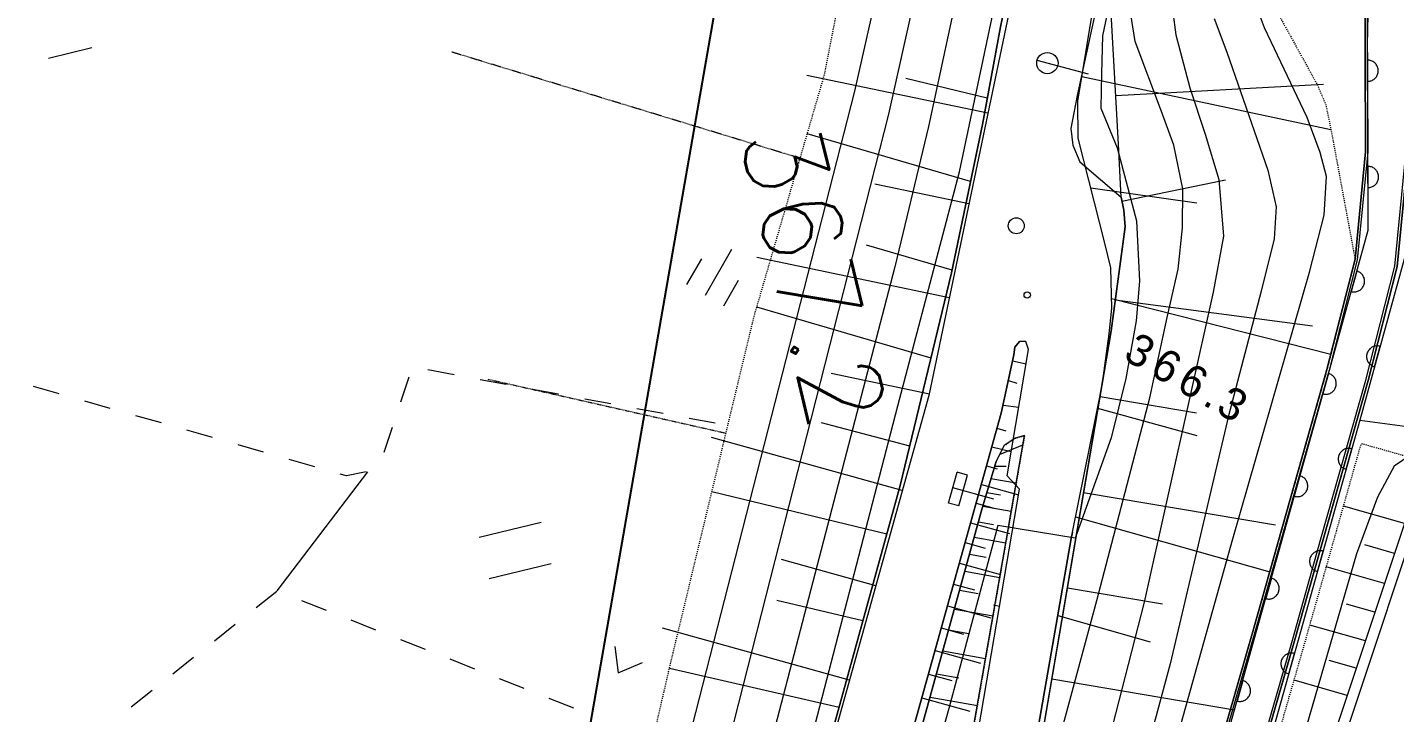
# Model space of a CAD drawing. Header units: millimetres. Extents: x 432273 to 1139245, y 170116 to 705940.
# Drawn here: x 533610 to 597911, y 586960 to 619197 of the extents above; entities that cross this region are included whole.
import ezdxf

# ---------------------------------------------------------------- set-up
doc = ezdxf.new("R2010")
doc.units = ezdxf.units.MM
doc.header["$LTSCALE"] = 100
doc.linetypes.add('561019', pattern=[1, 0.5, -0.5])
doc.linetypes.add('56301', pattern=[0.5, 0.25, -0.25])
doc.layers.get('Defpoints').update_dxf_attribs({"color": 153})
for name, color, linetype, lineweight in [('1103000', 8, 'Continuous', 18), ('D-BGD', 7, 'Continuous', 13), ('●予備設計_LP横断', 7, 'Continuous', 13)]:
    doc.layers.add(name, color=color, linetype=linetype, lineweight=lineweight)
doc.styles.add('BIGFONT', font='txt', dxfattribs={"height": 0.2, "bigfont": 'BIGFONT'})
doc.styles.add('Style-WORKING', font='WORKING.shx')
doc.linetypes.add('56111', pattern='A,1.25,[30,dgnlstyle-dm500.shx,S=0.004,R=0,X=0,Y=0],1.25', length=2.5)
doc.linetypes.add('56130', pattern='A,1,-0.375,[44,dgnlstyle-dm500.shx,S=0.0012,R=0,X=0,Y=0],-0.375', length=1.75)

# ---------------------------------------------------------------- blocks, each defined once
blk = doc.blocks.new('M6313')
at = {"layer": '●予備設計_LP横断', "linetype": 'Continuous', "lineweight": 9, "flags": 128}
blk.add_lwpolyline([(-0.75, 0), (0, -1), (0.75, 0)], dxfattribs=at)
blk = doc.blocks.new('M6334')
at = {"layer": '●予備設計_LP横断', "linetype": 'Continuous', "lineweight": 9}
for p, q in [((0, -1.25), (0, 1.25)), ((-1, -1.25), (-1, 0.15)), ((1, -1.25), (1, 0.15))]:
    blk.add_line(p, q, dxfattribs=at)
blk = doc.blocks.new('M2242')
at = {"layer": '●予備設計_LP横断', "linetype": 'Continuous', "lineweight": 15}
for p, q in [((1.501, 0.748), (1.501, -0.752)), ((1.501, 0.748), (2.001, 0.748)), ((2.001, 0.748), (2.001, -0.752)), ((0, 0), (2, 0)), ((1.501, -0.752), (2.001, -0.752))]:
    blk.add_line(p, q, dxfattribs=at)
blk = doc.blocks.new('M2244_1')
at = {"layer": '1103000', "linetype": 'Continuous', "lineweight": 15}
blk.add_line((0, 0), (2.5, 0), dxfattribs=at)
blk.add_circle((2, -0.001), 0.5, dxfattribs=at)
blk = doc.blocks.new('M7312')
at = {"layer": '●予備設計_LP横断', "linetype": 'Continuous', "lineweight": 20}
blk.add_circle((0, -0.001), 0.15, dxfattribs=at)
blk = doc.blocks.new('21311212131313131')
at = {"layer": 'D-BGD', "linetype": 'Continuous'}
for p, q in [((2435746.6581, -1399156.8029, 362539.9804), (2436311.0644, -1394191.9625, 362720.9804)), ((2440554.0411, -1396949.9363), (2439802.7249, -1399832.3755)), ((2441976.7167, -1397390.6484), (2441609.5873, -1398799.1473)), ((2443399.3923, -1397831.3605), (2442682.191, -1400582.9168)), ((2444757.4684, -1398252.0612), (2444407.0093, -1399596.6044)), ((2446115.5446, -1398672.7619), (2445430.9093, -1401299.3783)), ((2447411.9546, -1399074.3598), (2447074.1311, -1400359.0417)), ((2448708.3647, -1399475.9577), (2448041.7057, -1401988.0691)), ((2419858.9994, -1412558.1139), (2422110.9851, -1400793.0532)), ((2430261.4158, -1410939.4342), (2432671.026, -1400577.1672)), ((2420714.2493, -1410935.1748), (2419971.7405, -1401191.7837)), ((2430324.2771, -1410769.4799), (2431360.0377, -1401463.7617)), ((2439418.9021, -1412065.8928), (2440758.3411, -1403017.6226)), ((2440575.3283, -1412425.2826), (2442969.482, -1403241.4202)), ((2448208.634, -1413377.802), (2449491.5404, -1404765.9995)), ((2425678.1426, -1410551.6908), (2424574.6194, -1405695.238)), ((2434888.3963, -1411386.9856), (2435568.1358, -1406834.1346)), ((2435441.2477, -1411492.8243), (2436619.313, -1406795.826)), ((2425079.9767, -1412030.0215), (2425690.4441, -1407026.5468)), ((2443909.5195, -1412734.364), (2444577.9906, -1408243.7467)), ((2445226.5962, -1413159.158), (2446372.7929, -1408795.6064)), ((2431794.8984, -1410936.1313, 366859.9802), (2484164.6895, -1418731.2055, 364369.9803)), ((2433301.8498, -1415534.6196), (2433424.1362, -1414894.74)), ((2435394.6163, -1415939.2531), (2435466.7694, -1415203.5263)), ((2437711.4634, -1416059.1968), (2437227.8613, -1414967.9036)), ((2438853.0739, -1416437.7332), (2439035.6659, -1415244.5509)), ((2439140.9935, -1416884.3225), (2439586.6059, -1415133.2002)), ((2434230.5525, -1415712.415), (2434334.913, -1415313.5305)), ((2436481.2084, -1416203.483), (2436599.9746, -1415778.2836)), ((2437363.5563, -1416424.3043), (2437554.093, -1415513.9771)), ((2438270.5346, -1416279.9237), (2438253.639, -1415728.8555)), ((2440165.7797, -1416793.3444), (2440371.5079, -1415448.9741)), ((2440949.5475, -1417349.9747), (2441420.8339, -1415510.3039)), ((2441625.4505, -1417165.1644), (2441853.9272, -1415676.2984)), ((2442860.2236, -1417837.3313), (2443361.9859, -1415900.3403)), ((2444787.7255, -1416190.6268, 365999.9802), (2444843.2346, -1415901.8038, 365999.9802)), ((2438263.4475, -1416654.7295), (2438389.5122, -1416153.7229)), ((2439509.4268, -1416615.5388), (2439606.5068, -1415981.1507)), ((2440032.113, -1417109.9457), (2440262.5382, -1416210.0545)), ((2440895.4219, -1416979.9912), (2441004.1663, -1416270.9453)), ((2443240.5506, -1417574.8378), (2443493.2892, -1415927.8697)), ((2444881.7934, -1418351.194), (2445405.26, -1416312.0809)), ((2445027.1574, -1418028.0141), (2445306.7342, -1416206.1553)), ((2447003.4832, -1418529.3131), (2447312.7481, -1416513.9919)), ((2421667.5738, -1416940.6447), (2420073.4992, -1425496.106)), ((2420971.2084, -1416982.4627), (2420117.8767, -1420833.0395)), ((2441889.3271, -1417590.8359), (2442134.9903, -1416642.2847)), ((2442433.0006, -1417370.0011), (2442553.3044, -1416586.0426)), ((2443862.2369, -1418089.4607), (2444109.5644, -1417096.2191)), ((2444133.854, -1417801.4259), (2444266.9328, -1416934.2192)), ((2447000.6834, -1418895.5327), (2447550.6562, -1416745.5259)), ((2449189.6741, -1419083.8447), (2449531.7797, -1416854.5175)), ((2424898.1034, -1417685.2094), (2422821.8532, -1425412.1856)), ((2425947.2893, -1417744.4688), (2425115.2946, -1422179.7684)), ((2445927.6649, -1418627.3331), (2446195.0323, -1417576.6597)), ((2446015.3203, -1418278.6636), (2446162.5307, -1417319.3686)), ((2448096.5787, -1418806.5789), (2448259.4213, -1417745.4168)), ((2449239.2388, -1419471.1796), (2449815.7178, -1417210.279)), ((2429083.9014, -1418462.4809), (2427997.6153, -1422521.3567)), ((2448108.7885, -1419182.94), (2448382.6223, -1418078.8047)), ((2430396.1625, -1418572.4938), (2428692.7342, -1427660.9107)), ((2433243.1116, -1419371.0051), (2431027.3931, -1427617.0266)), ((2434938.3861, -1419417.4211), (2434062.9828, -1424056.9649)), ((2437413.0472, -1420286.5414), (2436398.1109, -1424453.144)), ((2439504.0454, -1420594.3888), (2437190.1899, -1429610.8439)), ((2441565.4307, -1421276.2874), (2439756.5084, -1429548.2567)), ((2444012.273, -1421751.3165), (2442870.5832, -1426210.884)), ((2445669.2318, -1422317.0735), (2444797.038, -1426387.8151)), ((2448471.8404, -1422893.0063), (2446209.3329, -1431732.3644)), ((2449773.0328, -1423357.8597), (2448093.18, -1431368.8568)), ((2436524.8275, -1429451.8066, 362649.9804), (2436322.704, -1430685.2619, 362677.9804)), ((2436119.7033, -1431918.237, 362706.9804), (2435917.5798, -1433151.6923, 362734.9804)), ((2435714.5792, -1434384.6673, 362763.9804), (2435512.4557, -1435618.1226, 362791.9804)), ((2449606.5437, -1437017.9395, 362596.9804), (2450041.7745, -1435845.9736, 362611.9804)), ((2435309.455, -1436851.0977, 362820.9804), (2435107.8117, -1438083.6758, 362848.9804)), ((2444045.9726, -1439928.2958), (2443277.6903, -1437029.2661)), ((2442112.3812, -1440440.7486), (2441344.0989, -1437541.7189)), ((2448737.4393, -1439361.4742, 362565.9804), (2449172.6702, -1438189.5083, 362580.9804)), ((2434904.8111, -1439316.6509, 362877.9804), (2434702.6876, -1440550.1062, 362905.9804)), ((2447868.3349, -1441705.0089, 362535.9804), (2448302.2084, -1440533.44, 362550.9804)), ((2434499.6869, -1441783.0813, 362933.9804), (2434297.5634, -1443016.5366, 362962.9804)), ((2446997.8732, -1444048.9406, 362505.9804), (2447433.1041, -1442876.9747, 362520.9804)), ((2434647.9208, -1443907.1788, 362953.9804), (2435840.7396, -1444275.1627, 362886.9804)), ((2437032.6813, -1444642.6664, 362819.9804), (2438225.0199, -1445011.5274, 362752.9804)), ((2446128.7689, -1446392.4753, 362474.9804), (2446563.1225, -1445220.0292, 362489.9804)), ((2444830.4456, -1449890.7463, 362429.9804), (2439140.018, -1445749.5595, 362709.9804)), ((2445258.7873, -1448735.5298, 362444.9804), (2445693.538, -1447564.4411, 362459.9804)), ((2438965.2606, -1448242.9179, 362715.9804), (2438646.814, -1449451.4549, 362719.9804)), ((2445640.3716, -1450866.5279, 362430.9804), (2444841.996, -1449905.0497, 362429.9804)), ((2438328.3673, -1450659.9918, 362724.9804), (2438008.5633, -1451868.9258, 362728.9804)), ((2447237.9999, -1452789.9645, 362431.9804), (2446438.7471, -1451828.0061, 362430.9804)), ((2437690.1167, -1453077.4627, 362733.9804), (2437371.67, -1454285.9997, 362737.9804)), ((2448834.2708, -1454713.798, 362432.9804), (2448035.8952, -1453752.3198, 362432.9804)), ((2437051.866, -1455494.9336, 362742.9804), (2436733.4194, -1456703.4705, 362747.9804)), ((2450431.0219, -1456636.7544, 362434.9804), (2449632.6463, -1455675.2762, 362433.9804)), ((2436414.9727, -1457912.0075, 362751.9804), (2436095.6489, -1459120.0642, 362756.9804)), ((2420001.4898, -1461159.2664), (2419463.0865, -1459129.386)), ((2435776.7221, -1460329.4784, 362760.9804), (2435458.2755, -1461538.0153, 362765.9804))]:
    blk.add_line(p, q, dxfattribs=at)
at = {"layer": 'D-BGD', "linetype": '56301'}
blk.add_line((2434673.3164, -1440185.1756), (2436977.087, -1428940.1248), dxfattribs=at)
at = {"layer": 'D-BGD', "linetype": '56130', "flags": 128}
blk.add_lwpolyline([(2514622.5471, -1246109.5844), (2512893.2219, -1246076.058), (2511007.7941, -1246040.2981), (2509122.8466, -1246003.661), (2508538.3439, -1245992.6328), (2455835.1973, -1246138.9807), (2454668.7366, -1255950.0081), (2453065.6197, -1269434.6053), (2451493.7545, -1286129.5583), (2448677.5255, -1311230.5458), (2446125.954, -1331880.9221), (2443096.5522, -1352227.5349), (2441273.7638, -1368245.885), (2438168.0862, -1395687.3816), (2463869.9986, -1403649.2413), (2479646.1722, -1408057.3047), (2485599.6149, -1409294.0132), (2492122.8579, -1409194.1562), (2499317.4246, -1408276.1669), (2501939.2717, -1407512.3298), (2503905.387, -1406763.4532), (2505752.3793, -1405680.3152), (2507219.1074, -1404737.8582), (2508591.4903, -1403384.6409), (2509935.5906, -1401685.3296), (2510922.4481, -1399736.8685), (2511901.0458, -1397709.7832), (2512596.2901, -1395912.9126), (2516142.0589, -1380999.6716), (2516436.1306, -1379760.6903), (2519187.2668, -1366609.2918), (2522979.4057, -1351173.1209), (2524671.516, -1344479.4288), (2524926.2807, -1344103.5992), (2527762.7037, -1339909.4296), (2532672.783, -1322814.3045), (2534881.5989, -1317255.0851), (2538710.9996, -1310972.1599), (2543848.6315, -1302751.4), (2546419.3592, -1297676.4541), (2548058.678, -1293830.1788), (2549288.4649, -1290946.4903), (2550142.7856, -1288615.3832), (2550802.9156, -1286451.578), (2552060.9305, -1282329.3004), (2553583.4364, -1272715.4655), (2555409.2438, -1262455.9617), (2558253.2637, -1246281.8678), (2550721.8299, -1246307.4797), (2526587.9327, -1246387.3916), (2525836.3787, -1246331.6549), (2524047.6685, -1246198.3567), (2522257.601, -1246065.4555), (2520621.0685, -1245943.6426)], dxfattribs=at)
at = {"layer": 'D-BGD', "linetype": 'Continuous', "flags": 128}
for points, elevation in [([(2441124.9865, -1355814.4032), (2439535.8114, -1372974.1361), (2437012.6583, -1396286.0987), (2437875.7851, -1397491.6512), (2439345.3409, -1398251.6793), (2442033.0814, -1399179.2504), (2462727.5005, -1404717.8922), (2487559.3222, -1410808.0249), (2488666.1761, -1410660.3927), (2490029.3789, -1410563.0323), (2492521.7425, -1410343.9318), (2496249.947, -1409914.4269), (2498371.4245, -1409548.1514), (2500382.5784, -1409200.1433), (2501873.7303, -1408935.6991), (2503415.5377, -1408320.4928), (2504788.9488, -1407600.5598), (2507299.2938, -1405745.0876), (2508793.1996, -1404565.5601), (2510080.1838, -1403162.1724)], 361999.9804), ([(2511169.1855, -1406918.5188), (2509612.8681, -1408307.8481), (2507492.1454, -1409591.1276), (2502783.4128, -1411534.7839), (2497560.4301, -1412878.8498), (2493886.1238, -1413447.3043), (2493034.6133, -1413624.1374), (2492230.3865, -1413829.1353), (2491395.3586, -1414344.4626), (2490577.8815, -1415073.4648), (2489866.3117, -1416010.9295), (2489416.4015, -1416447.5149), (2488093.8677, -1416462.2555), (2479752.0928, -1414634.0289), (2461849.2151, -1410251.9284), (2441456.5153, -1404999.303), (2428830.0393, -1401659.9794), (2426131.4801, -1401022.8958), (2424322.6277, -1400961.7937), (2423195.8755, -1401283.2191), (2421558.0928, -1401927.9677), (2417391.9265, -1404011.3197), (2416150.0497, -1404515.9699)], 361999.9804), ([(2489458.9482, -1413514.6871), (2475972.6809, -1409973.7307), (2460207.4254, -1405837.2732), (2448067.0442, -1402615.8511), (2446157.9943, -1402108.8641), (2441372.0905, -1400861.4881), (2433852.3869, -1398901.8745), (2428473.6699, -1397650.3212), (2423164.2153, -1397242.6918), (2413728.2178, -1397481.9968), (2410723.7381, -1397428.7261), (2401740.9136, -1395773.9828), (2389955.0834, -1393414.7176), (2377638.1992, -1390955.12), (2370861.5487, -1389339.5793), (2369183.8585, -1388941.0066), (2358657.0594, -1386115.2507)], 360999.9805), ([(2358657.0594, -1387979.6725), (2368742.4846, -1390686.4689), (2377253.6296, -1392713.4385), (2389601.5474, -1395180.9047), (2401400.3045, -1397541.5464), (2410543.5791, -1399225.9841), (2413735.9248, -1399281.7763), (2423117.2502, -1399044.4629), (2428199.994, -1399435.1459), (2433421.7055, -1400648.6301), (2445700.665, -1403850.152), (2459748.3418, -1407577.6008), (2464587.1251, -1408847.0848), (2466277.9154, -1409290.4502), (2475516.709, -1411714.6217), (2488751.679, -1415189.831), (2489458.9482, -1413514.6871)], 360999.9805), ([(2416998.589, -1406389.5794), (2418566.8328, -1405761.4845), (2424080.9773, -1403725.2027), (2425799.2744, -1403297.8166), (2427297.9898, -1403359.0038), (2429783.1744, -1403921.4596), (2435668.0396, -1405329.2533), (2447386.2077, -1407835.0239), (2464480.4833, -1412046.9347)], 362999.9804), ([(2358657.0594, -1397317.5731), (2370204.386, -1399282.3505), (2385970.8831, -1402291.9898), (2408638.8547, -1407699.1671), (2413632.4253, -1408525.5497), (2415663.8199, -1408511.253), (2417802.0085, -1408176.9265), (2420278.8299, -1407473.9216), (2422448.2415, -1406709.7927), (2424561.131, -1406009.3448), (2427229.9508, -1405738.638), (2429875.8343, -1406167.899), (2444511.6199, -1409112.6033), (2457963.5219, -1412266.5144), (2472321.969, -1415892.7613), (2477619.8024, -1417273.3217), (2476867.8257, -1421362.533), (2493699.0059, -1426858.8836), (2500294.8029, -1428740.2306), (2508409.711, -1431228.6082), (2514811.5057, -1432683.4004)], 363999.9803), ([(2525843.2643, -1437890.3684), (2509335.4302, -1433517.2614), (2493542.7177, -1428964.4794), (2477918.257, -1423931.5054), (2466545.1614, -1420812.0533), (2458229.2241, -1418422.2518), (2458777.3316, -1414880.3771), (2444484.8258, -1411346.0908), (2434893.1648, -1409047.9573), (2431110.1466, -1408317.6772), (2428824.8271, -1407844.1142), (2426870.6343, -1407684.0668), (2425034.936, -1407694.9113), (2422996.1491, -1408160.0365), (2421429.6788, -1408776.5618), (2418154.7219, -1410085.7727), (2416481.6395, -1410380.5857), (2414766.8032, -1410318.5099), (2398392.7945, -1406581.8428), (2383312.2803, -1403345.7959), (2361080.8854, -1399073.6871), (2358657.0594, -1398725.184)], 364999.9803), ([(2413943.8317, -1410882.6187), (2417915.2602, -1411624.8386), (2419691.6958, -1411643.1136), (2421320.6915, -1411630.8362), (2423168.6844, -1410833.2555), (2426586.0058, -1409847.0885), (2429430.0468, -1409654.0638), (2431297.631, -1409772.3986), (2434008.898, -1410188.4313), (2436823.4216, -1410824.016), (2441575.272, -1412420.9823), (2441060.2155, -1416060.7531), (2449706.5526, -1418194.793), (2463675.4636, -1421814.1402), (2470876.3445, -1424235.3598), (2469502.9573, -1428859.9373), (2453081.0948, -1425050.3317), (2435521.6299, -1420880.169), (2424451.1958, -1418213.6947), (2411631.0714, -1415784.135)], 365999.9802), ([(2358657.0594, -1407920.2215), (2413719.7964, -1418051.6587), (2422350.9692, -1419715.6816), (2428991.8765, -1421166.8484), (2464896.212, -1429711.4066)], 364999.9803), ([(2358657.0594, -1409962.2871), (2359907.172, -1410184.948), (2368951.0526, -1411942.658), (2372421.3529, -1412586.1076), (2373941.2427, -1412787.7107), (2375999.861, -1412715.3547), (2377239.0786, -1412906.9523), (2380438.7458, -1413499.1504), (2399249.0122, -1417069.2253), (2421820.6125, -1421615.3582), (2464880.358, -1431627.1123)], 363999.9803), ([(2375663.6558, -1414316.6036), (2378790.397, -1414896.2402), (2397807.7122, -1418554.5805), (2420766.9031, -1423231.9522), (2464863.1467, -1433543.215)], 362999.9804)]:
    blk.add_lwpolyline(points, dxfattribs=dict(at, elevation=elevation))
at = {"layer": 'D-BGD', "linetype": '56111'}
for points in [[(2358657.0594, -1386011.7498), (2369208.5081, -1388843.9169), (2377659.7371, -1390857.4669), (2389974.3868, -1393316.9813), (2401759.3398, -1395675.7663), (2410733.7064, -1397329.2996), (2413728.3708, -1397381.7572), (2423166.6029, -1397142.5355), (2428488.9844, -1397551.5413), (2433876.1593, -1398804.3047), (2446183.521, -1402012.2546), (2460232.9521, -1405740.6638), (2475998.2075, -1409877.1213), (2490635.0167, -1413719.5961)], [(2489892.1693, -1415593.0105), (2475491.1823, -1411811.2311), (2459722.8151, -1407674.2102), (2445675.1383, -1403946.7615), (2433397.9331, -1400746.1999), (2428184.6795, -1399533.9258), (2423114.8627, -1399144.6193), (2413735.7717, -1399382.0159), (2410533.6108, -1399325.4106), (2401381.8783, -1397639.7629), (2389582.2441, -1395278.641), (2377232.0917, -1392811.0915), (2368717.8351, -1390783.5586), (2358657.0594, -1388083.182)]]:
    blk.add_lwpolyline(points, dxfattribs=at)
at = {"layer": 'D-BGD', "linetype": 'Continuous', "flags": 128}
for points in [[(2488263.4621, -1413097.4883), (2475998.2075, -1409877.1213), (2460232.9521, -1405740.6638), (2448092.5709, -1402519.2417), (2446183.521, -1402012.2546), (2441397.6172, -1400764.8786), (2433876.1593, -1398804.3047), (2428488.9844, -1397551.5413), (2423166.6029, -1397142.5355), (2413728.3708, -1397381.7572), (2410733.7064, -1397329.2996), (2401759.3398, -1395675.7663), (2389974.3868, -1393316.9813), (2377659.7371, -1390857.4669), (2370884.8409, -1389242.8866), (2369208.5081, -1388843.9169), (2358657.0594, -1386011.7498)], [(2358657.0594, -1388083.182), (2368717.8351, -1390783.5586), (2377232.0917, -1392811.0915), (2389582.2441, -1395278.641), (2401381.8783, -1397639.7629), (2410533.6108, -1399325.4106), (2413735.7717, -1399382.0159), (2423114.8627, -1399144.6193), (2428184.6795, -1399533.9258), (2433397.9331, -1400746.1999), (2445675.1383, -1403946.7615), (2459722.8151, -1407674.2102), (2464561.5984, -1408943.6942), (2466252.3887, -1409387.0596), (2475491.1823, -1411811.2311), (2488726.1523, -1415286.4404), (2488985.3948, -1415271.0341), (2489649.2257, -1415230.8663), (2489808.2391, -1414842.5202), (2490197.8077, -1413887.2453), (2489684.1161, -1413549.0294), (2489484.4749, -1413418.0776)], [(2437624.7045, -1396042.4954), (2437624.7045, -1396042.4954), (2463728.7186, -1404128.9169), (2479527.9136, -1408543.4129), (2485552.0202, -1409794.8004), (2491170.4303, -1409708.7944)], [(2496386.9759, -1418227.3587), (2495667.4943, -1418439.9881), (2492444.5732, -1418964.8379), (2489472.7552, -1419212.177), (2486713.2279, -1419250.821), (2478853.3954, -1418012.4787), (2477315.1876, -1417786.0271), (2468177.703, -1416438.7903), (2458851.3414, -1415176.2614), (2454755.6838, -1414621.4025), (2441592.7139, -1412601.5364), (2441288.7935, -1412554.8631), (2434373.445, -1411298.8886), (2431933.4711, -1411024.5316), (2430726.0495, -1410916.4626), (2428831.3259, -1411010.1383), (2427669.6345, -1411320.4169), (2422756.7056, -1412666.6322), (2421023.0911, -1412724.2409), (2414412.0552, -1411780.7833)], [(2358657.0594, -1405116.4666), (2362552.053, -1405834.6194), (2368686.4907, -1406921.883), (2375198.7936, -1408185.223), (2388272.4632, -1410776.3836), (2401423.3414, -1413241.0854), (2408168.0027, -1414586.0255), (2413610.0601, -1415698.9679), (2417599.864, -1416428.4464), (2422209.3403, -1417185.9262), (2429221.4264, -1418488.0182), (2439273.404, -1420694.9947), (2456725.7737, -1425121.1801), (2469693.472, -1428538.9979), (2472342.7761, -1429236.9004), (2490996.0724, -1434366.1194), (2508857.7129, -1439098.4377), (2530493.8009, -1444947.3773)], [(2441288.7935, -1412554.8631), (2434373.445, -1411298.8886), (2431933.4711, -1411024.5316), (2430726.0495, -1410916.4626), (2428831.3259, -1411010.1383), (2427669.6345, -1411320.4169), (2422756.7056, -1412666.6322), (2421023.0911, -1412724.2409), (2414412.0552, -1411780.7833)], [(2441288.7935, -1412554.8631), (2441592.7139, -1412601.5364), (2454755.6838, -1414621.4025), (2458851.3414, -1415176.2614), (2468177.703, -1416438.7903), (2477315.1876, -1417786.0271), (2478853.3954, -1418012.4787), (2486713.2279, -1419250.821), (2489472.7552, -1419212.177), (2492444.5732, -1418964.8379), (2495667.4943, -1418439.9881), (2498592.9279, -1417575.5766), (2501060.1503, -1416625.6287)], [(2440834.2249, -1415519.7834), (2436799.0782, -1414902.2872), (2436932.1019, -1415331.9413), (2437285.0181, -1415853.4719), (2438038.975, -1416217.1943), (2440256.9012, -1416818.0292)], [(2439273.404, -1420694.9947), (2429221.4264, -1418488.0182), (2422209.3403, -1417185.9262), (2417599.864, -1416428.4464), (2413610.0601, -1415698.9679)], [(2625466.5658, -1455191.9456), (2622770.4688, -1455137.6295), (2608757.6911, -1454270.2613), (2593933.4272, -1452769.409), (2582484.9701, -1451336.9994), (2568534.5255, -1448952.1625), (2553705.874, -1446091.1226), (2545301.6483, -1444341.572), (2531476.9011, -1441069.0544), (2509891.3108, -1435234.0786), (2492038.5251, -1430504.3277), (2473382.1171, -1425374.5454), (2470727.0699, -1424674.6388), (2457726.9806, -1421249.3494), (2440256.9012, -1416818.0292), (2438038.975, -1416217.1943), (2437285.0181, -1415853.4719)], [(2502138.2425, -1419425.2109), (2499558.4237, -1420418.4028), (2496336.1262, -1421371.1084), (2492809.7783, -1421944.1783), (2489617.9788, -1422210.176), (2486498.9054, -1422253.7778), (2478400.5811, -1420978.3594), (2476866.8423, -1420752.0742), (2467757.8431, -1419409.0309), (2458425.2581, -1418145.3753), (2454327.366, -1417590.4332), (2441138.1452, -1415566.4567), (2440834.2249, -1415519.7834)], [(2440256.9012, -1416818.0292), (2457726.9806, -1421249.3494), (2470727.0699, -1424674.6388), (2473382.1171, -1425374.5454), (2492038.5251, -1430504.3277), (2509891.3108, -1435234.0786), (2531476.9011, -1441069.0544), (2545301.6483, -1444341.572), (2553705.874, -1446091.1226), (2568534.5255, -1448952.1625), (2582484.9701, -1451336.9994), (2593933.4272, -1452769.409), (2608757.6911, -1454270.2613), (2622770.4688, -1455137.6295), (2625466.5658, -1455191.9456)], [(2662323.1486, -1459052.3845), (2648448.0166, -1459560.0125), (2633537.0179, -1459354.6435), (2622606.3426, -1459135.9582), (2608431.9688, -1458257.649), (2593483.3018, -1456744.5556), (2581899.4354, -1455295.0198), (2567818.6971, -1452887.877), (2552918.957, -1450013.0013), (2544432.5535, -1448246.9645), (2530493.8009, -1444947.3773), (2508857.7129, -1439098.4377), (2490996.0724, -1434366.1194), (2472342.7761, -1429236.9004), (2469693.472, -1428538.9979), (2456725.7737, -1425121.1801), (2439273.404, -1420694.9947)]]:
    blk.add_lwpolyline(points, dxfattribs=at)
at = {"layer": 'D-BGD', "linetype": '561019', "flags": 128}
for points in [[(2358657.0594, -1391588.3975), (2378520.4027, -1395818.0984), (2391019.1936, -1398524.3435), (2399191.3049, -1400293.8909), (2410094.2266, -1402904.0038), (2412208.2439, -1403398.9334), (2413642.89, -1403762.498), (2415055.9581, -1403936.404), (2416507.4512, -1403511.1644), (2420020.2293, -1401475.977), (2420955.4271, -1401058.8078), (2422110.9851, -1400793.0532), (2424705.1933, -1400254.6336), (2428184.6795, -1399533.9258), (2433397.9331, -1400746.1999), (2445675.1383, -1403946.7615), (2459722.8151, -1407674.2102), (2475491.1823, -1411811.2311), (2489892.1693, -1415593.0105), (2490120.5771, -1415648.5071), (2492535.4098, -1416237.4319), (2495974.578, -1416467.1052), (2496252.9717, -1417655.8031), (2496386.9759, -1418227.3587)], [(2491170.4303, -1409708.7944), (2491201.6375, -1411747.4286), (2488979.9952, -1412768.1753), (2476125.1663, -1409393.5084), (2460360.5242, -1405257.2118), (2446310.7029, -1401528.6991), (2436838.2663, -1399059.6807), (2437624.7045, -1396042.4954)], [(2663325.0384, -1459019.4368), (2663582.6232, -1459096.6061), (2663751.0204, -1459357.5187), (2663689.3128, -1459524.3845), (2663517.5438, -1459642.3988), (2662420.1024, -1459897.7873), (2653808.341, -1461149.2087), (2650650.0028, -1461610.2303), (2647900.2162, -1462012.1787), (2644041.7285, -1463092.006), (2641511.8124, -1464175.2186), (2640059.3695, -1465274.841), (2636088.6001, -1465512.2749), (2629242.7752, -1465922.3349), (2619350.6901, -1465730.6944), (2606960.1997, -1465115.2855), (2604014.6813, -1464968.8882), (2599197.7544, -1464386.2719), (2586047.8548, -1462796.5152), (2567513.4826, -1460013.6165), (2550048.384, -1456554.0555), (2529078.4332, -1451924.813), (2514502.729, -1448832.8734), (2495550.8585, -1443657.6278), (2477815.8366, -1437904.7486), (2459267.7349, -1433712.0866), (2447818.2026, -1431311.1959), (2432560.1877, -1427974.5583), (2431470.8426, -1427736.1822), (2420018.7516, -1424658.9879), (2400238.5386, -1421213.4502), (2372537.9631, -1415559.3222), (2372202.4581, -1415447.4767), (2369463.9321, -1414537.7052), (2358657.0594, -1412237.4944)], [(2437285.0181, -1415853.4719), (2436932.1019, -1415331.9413), (2436799.0782, -1414902.2872), (2440834.2249, -1415519.7834), (2441138.1452, -1415566.4567), (2454327.366, -1417590.4332), (2458425.2581, -1418145.3753), (2467757.8431, -1419409.0309), (2475997.6012, -1420623.9309), (2479348.7249, -1421595.4519), (2492331.2154, -1425361.0989), (2504884.7673, -1427954.8174), (2507321.1187, -1428458.6191), (2511749.2996, -1429457.7225), (2524877.867, -1432317.2042), (2549447.1195, -1437779.0804), (2550102.6857, -1437924.7746), (2550277.2537, -1437959.9176), (2563528.9999, -1440588.142), (2578726.2495, -1443213.1915), (2587788.0502, -1444838.2069), (2590742.9219, -1445862.9939), (2591770.4628, -1446174.6997), (2594901.3487, -1447123.6976), (2601287.2598, -1448788.6819), (2612561.522, -1451509.7373), (2613784.6378, -1451845.2853), (2621740.7077, -1454032.3816), (2622660.4665, -1454318.1446), (2623603.1981, -1454611.9235), (2625466.5658, -1455191.9456)]]:
    blk.add_lwpolyline(points, dxfattribs=at)
at = {"layer": 'D-BGD', "linetype": 'Continuous'}
for points, elevation in [([(2423800.6093, -1399020.6857), (2424799.9318, -1398996.5929), (2424796.6469, -1398952.6133), (2424790.1672, -1398910.3047), (2424780.0956, -1398868.3099), (2424765.0748, -1398827.0258), (2424748.2164, -1398787.0159), (2424726.8058, -1398749.074), (2424702.6805, -1398711.9261), (2424675.277, -1398678.6838), (2424645.1588, -1398646.2355), (2424611.2823, -1398618.5699), (2424576.9256, -1398591.7815), (2424539.6878, -1398570.2561), (2424500.1322, -1398550.882), (2424459.5331, -1398535.4967), (2424417.4933, -1398522.7429), (2424374.8069, -1398515.3354), (2424332.0373, -1398510.1623), (2424288.2241, -1398508.9781), (2424244.2445, -1398512.2629), (2424201.4557, -1398519.6198), (2424159.4609, -1398529.6914), (2424117.7799, -1398543.3548), (2424078.1669, -1398561.5706), (2424039.8281, -1398581.6238), (2424003.5573, -1398606.2294), (2423970.315, -1398633.6328), (2423937.8667, -1398663.751), (2423909.324, -1398697.1473), (2423883.4127, -1398731.9842), (2423860.53, -1398769.619), (2423842.5132, -1398808.7776), (2423826.2508, -1398848.8966), (2423814.3741, -1398891.4165), (2423806.0894, -1398933.6227), (2423800.9163, -1398976.3923), (2423800.6093, -1399020.6857)], 362320.9804), ([(2433222.244, -1398518.1495), (2432253.1019, -1398272.6145), (2432244.337, -1398315.6979), (2432238.6837, -1398359.3447), (2432237.9797, -1398402.2807), (2432240.3873, -1398445.7802), (2432246.3869, -1398488.9659), (2432255.9783, -1398531.8378), (2432269.6418, -1398573.5189), (2432287.8575, -1398613.1318), (2432307.4306, -1398652.3478), (2432332.5163, -1398687.7414), (2432358.9594, -1398722.7381), (2432388.6806, -1398753.829), (2432421.5967, -1398783.2489), (2432456.4336, -1398809.1602), (2432494.0684, -1398832.0429), (2432532.7468, -1398850.9369), (2432572.8658, -1398867.1993), (2432614.9055, -1398879.9531), (2432657.9889, -1398888.718), (2432700.7585, -1398893.8911), (2432744.5717, -1398895.0753), (2432788.0711, -1398892.6676), (2432831.2568, -1398886.6681), (2432873.2516, -1398876.5965), (2432914.9327, -1398862.9331), (2432954.9426, -1398846.0747), (2432993.7616, -1398825.1442), (2433030.0324, -1398800.5387), (2433065.029, -1398774.0956), (2433096.12, -1398744.3744), (2433124.6627, -1398710.9781), (2433151.4511, -1398676.6214), (2433174.3339, -1398638.9866), (2433193.2278, -1398600.3082), (2433209.4903, -1398560.1892), (2433222.244, -1398518.1495)], 362435.9804), ([(2418803.5999, -1399139.7925), (2419803.7995, -1399116.1799), (2419800.5147, -1399072.2002), (2419793.1578, -1399029.4115), (2419783.9634, -1398987.8969), (2419769.4228, -1398945.7356), (2419752.0842, -1398906.6029), (2419731.1538, -1398867.7838), (2419706.5482, -1398831.5131), (2419679.1448, -1398798.2708), (2419649.0266, -1398765.8224), (2419615.6303, -1398737.2797), (2419580.7934, -1398711.3685), (2419544.0358, -1398688.9659), (2419504, -1398670.4689), (2419463.881, -1398654.2065), (2419421.3611, -1398642.3299), (2419379.1549, -1398634.0451), (2419336.3853, -1398628.8721), (2419292.0919, -1398628.565), (2419248.5924, -1398630.9727), (2419204.9265, -1398637.8494), (2419163.8089, -1398648.4012), (2419122.1278, -1398662.0646), (2419082.5149, -1398680.2804), (2419043.6959, -1398701.2108), (2419007.0281, -1398724.459), (2418973.3056, -1398752.7396), (2418941.3375, -1398781.9806), (2418913.6719, -1398815.8571), (2418887.7607, -1398850.694), (2418864.8779, -1398888.3288), (2418845.5038, -1398927.8844), (2418830.1185, -1398968.4835), (2418818.2419, -1399011.0035), (2418809.9572, -1399053.2097), (2418804.7841, -1399095.9793), (2418803.5999, -1399139.7925)], 362480.9804), ([(2428735.1067, -1399438.5168), (2429704.6458, -1399685.4091), (2429713.4107, -1399642.3257), (2429717.7066, -1399599.0759), (2429719.768, -1399555.7429), (2429717.3603, -1399512.2435), (2429711.3608, -1399469.0577), (2429700.4121, -1399426.5828), (2429687.6258, -1399385.3819), (2429669.8902, -1399344.8918), (2429649.8369, -1399306.5529), (2429625.2314, -1399270.2822), (2429598.7883, -1399235.2856), (2429569.0671, -1399204.1946), (2429536.151, -1399174.7747), (2429501.3141, -1399148.8635), (2429463.6793, -1399125.9807), (2429425.0009, -1399107.0868), (2429384.8819, -1399090.8243), (2429342.8422, -1399078.0705), (2429300.239, -1399068.4284), (2429256.9892, -1399064.1325), (2429213.6562, -1399062.0712), (2429170.1568, -1399064.4788), (2429126.4909, -1399071.3555), (2429083.6189, -1399080.9469), (2429042.418, -1399093.7332), (2429002.8051, -1399111.9489), (2428963.5891, -1399131.522), (2428928.1955, -1399156.6078), (2428893.1989, -1399183.0508), (2428861.6277, -1399213.6492), (2428832.688, -1399245.6881), (2428806.7768, -1399280.525), (2428783.894, -1399318.1598), (2428764.1229, -1399356.358), (2428747.8605, -1399396.477), (2428735.1067, -1399438.5168)], 362325.9804), ([(2438065.8675, -1399753.802), (2437096.4116, -1399504.6751), (2437087.6467, -1399547.7585), (2437083.3508, -1399591.0083), (2437081.7696, -1399633.4641), (2437083.6971, -1399677.8408), (2437089.6966, -1399721.0265), (2437099.7682, -1399763.0213), (2437112.0743, -1399805.0993), (2437130.29, -1399844.7122), (2437149.8631, -1399883.9282), (2437174.4687, -1399920.199), (2437200.9117, -1399955.1956), (2437230.6329, -1399986.2866), (2437264.0292, -1400014.8293), (2437298.3859, -1400041.6177), (2437336.0207, -1400064.5005), (2437374.2189, -1400084.2716), (2437414.3379, -1400100.534), (2437456.3777, -1400113.2878), (2437499.461, -1400122.0527), (2437542.2306, -1400127.2258), (2437585.5637, -1400129.2872), (2437629.0631, -1400126.8795), (2437672.2488, -1400120.88), (2437715.1208, -1400111.2886), (2437756.8018, -1400097.6251), (2437795.9346, -1400080.2866), (2437835.6308, -1400059.8363), (2437871.9015, -1400035.2308), (2437906.418, -1400009.6649), (2437937.9891, -1399979.0665), (2437967.409, -1399946.1504), (2437994.1974, -1399911.7937), (2438016.6, -1399875.0361), (2438035.4939, -1399836.3577), (2438052.2366, -1399795.3615), (2438065.8675, -1399753.802)], 362526.9804), ([(2433578.4164, -1400670.5774), (2434547.5585, -1400916.1123), (2434556.3235, -1400873.029), (2434561.4965, -1400830.2594), (2434562.2006, -1400787.3233), (2434560.2731, -1400742.9467), (2434553.7934, -1400700.6381), (2434544.202, -1400657.7662), (2434530.5385, -1400616.0851), (2434513.1999, -1400576.9524), (2434492.7497, -1400537.2562), (2434468.1442, -1400500.9854), (2434441.7011, -1400465.9888), (2434411.9799, -1400434.8978), (2434378.5836, -1400406.3551), (2434344.2269, -1400379.5667), (2434306.5921, -1400356.6839), (2434267.9137, -1400337.79), (2434227.7947, -1400321.5276), (2434185.7549, -1400308.7738), (2434142.6716, -1400300.0088), (2434099.902, -1400294.8358), (2434056.569, -1400292.7744), (2434012.5893, -1400296.0592), (2433969.4036, -1400302.0587), (2433927.4088, -1400312.1303), (2433885.7278, -1400325.7938), (2433845.7178, -1400342.6522), (2433807.379, -1400362.7055), (2433770.628, -1400388.1882), (2433736.1116, -1400413.7541), (2433704.5404, -1400444.3524), (2433675.1205, -1400477.2685), (2433649.2093, -1400512.1054), (2433626.3265, -1400549.7402), (2433607.9128, -1400587.5415), (2433591.1702, -1400628.5376), (2433578.4164, -1400670.5774)], 362497.9804), ([(2442906.8404, -1401000.5438), (2441938.7418, -1400751.02), (2441929.9769, -1400794.1033), (2441924.3236, -1400837.7501), (2441922.7424, -1400880.206), (2441925.1501, -1400923.7054), (2441932.0268, -1400967.3713), (2441941.6182, -1401010.2433), (2441954.4045, -1401051.4441), (2441972.6202, -1401091.0571), (2441992.1933, -1401130.2731), (2442016.7989, -1401166.5439), (2442043.2419, -1401201.5405), (2442072.9631, -1401232.6315), (2442105.8792, -1401262.0514), (2442140.2359, -1401288.8397), (2442177.8707, -1401311.7225), (2442216.5491, -1401330.6164), (2442256.1879, -1401347.756), (2442298.2277, -1401360.5098), (2442341.311, -1401369.2748), (2442384.5608, -1401373.5707), (2442427.8939, -1401375.632), (2442471.3933, -1401373.2244), (2442514.579, -1401367.2249), (2442557.451, -1401357.6335), (2442598.6518, -1401344.8472), (2442638.2648, -1401326.6314), (2442677.4808, -1401307.0583), (2442713.7515, -1401282.4528), (2442748.7482, -1401256.0097), (2442779.8392, -1401226.2885), (2442809.259, -1401193.3724), (2442835.1703, -1401158.5355), (2442858.9302, -1401121.3809), (2442877.8241, -1401082.7025), (2442894.0866, -1401042.5835), (2442906.8404, -1401000.5438)], 362493.9804), ([(2438420.9963, -1401910.2187), (2439389.575, -1402158.8653), (2439398.3399, -1402115.7819), (2439403.513, -1402073.0123), (2439405.5744, -1402029.6793), (2439403.1667, -1401986.1799), (2439397.1672, -1401942.9942), (2439387.5758, -1401900.1222), (2439373.9123, -1401858.4412), (2439356.5737, -1401819.3084), (2439336.1235, -1401779.6122), (2439311.518, -1401743.3414), (2439285.952, -1401708.825), (2439255.3537, -1401677.2538), (2439221.9574, -1401648.7111), (2439187.6007, -1401621.9227), (2439149.9659, -1401599.0399), (2439112.6448, -1401579.749), (2439071.6487, -1401563.0064), (2439029.6089, -1401550.2526), (2438986.5256, -1401541.4877), (2438943.756, -1401536.3146), (2438900.423, -1401534.2532), (2438856.9235, -1401536.6609), (2438813.2576, -1401543.5376), (2438771.2628, -1401553.6092), (2438729.1848, -1401565.9153), (2438689.5718, -1401584.131), (2438650.3558, -1401603.7041), (2438614.0851, -1401628.3096), (2438579.0885, -1401654.7527), (2438547.9975, -1401684.4739), (2438519.4547, -1401717.8702), (2438492.6663, -1401752.2269), (2438469.7836, -1401789.8617), (2438450.0125, -1401828.0599), (2438433.75, -1401868.1789), (2438420.9963, -1401910.2187)], 362512.9804), ([(2447749.1706, -1402246.8886), (2446780.5918, -1401998.242), (2446771.8269, -1402041.3254), (2446766.6538, -1402084.095), (2446764.5925, -1402127.428), (2446767.0001, -1402170.9275), (2446773.8768, -1402214.5934), (2446783.4682, -1402257.4653), (2446796.2545, -1402298.6662), (2446814.4702, -1402338.2791), (2446834.0433, -1402377.4951), (2446858.6489, -1402413.7659), (2446885.0919, -1402448.7625), (2446914.8131, -1402479.8535), (2446947.7293, -1402509.2734), (2446982.5661, -1402535.1846), (2447020.2009, -1402558.0674), (2447058.3991, -1402577.8385), (2447098.5181, -1402594.1009), (2447140.5579, -1402606.8547), (2447183.6412, -1402615.6196), (2447226.4108, -1402620.7927), (2447269.7439, -1402622.8541), (2447313.2433, -1402620.4464), (2447356.429, -1402614.4469), (2447399.301, -1402604.8555), (2447440.982, -1402591.192), (2447480.1148, -1402573.8534), (2447519.811, -1402553.4032), (2447556.0817, -1402528.7977), (2447590.5982, -1402503.2318), (2447622.1694, -1402472.6334), (2447651.5892, -1402439.7173), (2447677.0203, -1402405.7576), (2447700.7802, -1402368.603), (2447719.6742, -1402329.9245), (2447735.9366, -1402289.8056), (2447749.1706, -1402246.8886)], 362460.9804), ([(2443263.4097, -1403154.329), (2444231.5082, -1403403.8528), (2444241.1503, -1403361.2496), (2444245.9264, -1403317.1227), (2444247.5076, -1403274.6668), (2444245.5801, -1403230.2902), (2444239.1004, -1403187.9817), (2444229.509, -1403145.1097), (2444215.8455, -1403103.4287), (2444198.9872, -1403063.4187), (2444178.9339, -1403025.0799), (2444154.3284, -1402988.8091), (2444127.8853, -1402953.8125), (2444097.2869, -1402922.2413), (2444065.248, -1402893.3016), (2444030.8913, -1402866.5132), (2443993.2565, -1402843.6305), (2443954.5781, -1402824.7365), (2443914.4591, -1402808.4741), (2443872.4193, -1402795.7203), (2443828.939, -1402785.598), (2443785.6892, -1402781.3021), (2443743.2333, -1402779.7209), (2443698.8567, -1402781.6484), (2443656.5482, -1402788.1281), (2443613.6762, -1402797.7195), (2443571.9952, -1402811.383), (2443531.9852, -1402828.2414), (2443493.6464, -1402848.2946), (2443457.3757, -1402872.9002), (2443422.379, -1402899.3433), (2443390.8079, -1402929.9416), (2443361.8682, -1402961.9806), (2443335.0798, -1402996.3373), (2443312.197, -1403033.9721), (2443293.3031, -1403072.6505), (2443276.1635, -1403112.2893), (2443263.4097, -1403154.329)], 362477.9804), ([(2448105.7399, -1404400.6739), (2449073.8384, -1404650.1977), (2449083.4805, -1404607.5945), (2449087.7764, -1404564.3447), (2449089.8378, -1404521.0117), (2449087.4301, -1404477.5122), (2449081.4306, -1404434.3265), (2449071.8392, -1404391.4546), (2449058.1757, -1404349.7735), (2449040.8372, -1404310.6407), (2449021.2641, -1404271.4248), (2448996.6586, -1404235.154), (2448970.2155, -1404200.1574), (2448939.6171, -1404168.5862), (2448907.5782, -1404139.6465), (2448873.2215, -1404112.8581), (2448835.5867, -1404089.9753), (2448796.9083, -1404071.0814), (2448756.7893, -1404054.819), (2448715.2297, -1404041.188), (2448671.2692, -1404031.9429), (2448628.0194, -1404027.647), (2448585.5635, -1404026.0658), (2448541.1869, -1404027.9933), (2448498.8784, -1404034.473), (2448456.0064, -1404044.0644), (2448414.8056, -1404056.8507), (2448374.3154, -1404074.5862), (2448335.0994, -1404094.1593), (2448298.8287, -1404118.7649), (2448264.7092, -1404145.6881), (2448232.7411, -1404174.9291), (2448204.1984, -1404208.3254), (2448177.41, -1404242.6821), (2448154.5272, -1404280.3169), (2448134.7561, -1404318.5151), (2448118.4937, -1404358.6341), (2448105.7399, -1404400.6739)], 362443.9804)]:
    blk.add_lwpolyline(points, close=True, dxfattribs=dict(at, elevation=elevation))
at = {"layer": 'D-BGD', "linetype": '56301', "flags": 128}
blk.add_lwpolyline([(2423978.1963, -1425722.9785), (2423537.4231, -1427284.0835), (2419325.6463, -1442199.8191)], dxfattribs=at)
at = {"layer": 'D-BGD', "linetype": 'Continuous', "extrusion": (0.006893, 0.001553, 0.999975), "elevation": 377269.5637}
blk.add_lwpolyline([(2436597.2322, -1446404.7632), (2436804.6013, -1447325.4358), (2436726.4092, -1447622.365)], dxfattribs=at)
at = {"layer": 'D-BGD', "linetype": 'Continuous'}
for points in [[(2358657.0594, -1385899.0333, 362198.3528), (2367716.7172, -1388272.3632, 362249.9804), (2369639.4937, -1388675.1409, 362259.9804), (2383007.2436, -1391432.9923, 362339.9804), (2396809.1558, -1394189.1122, 362149.9804), (2410140.346, -1396847.1467, 361959.9804), (2412057.6798, -1397155.7418, 362349.9804), (2413852.5933, -1397146.511, 362239.9804), (2418068.0855, -1397151.3511, 362519.9804), (2427034.9048, -1396952.7506, 362239.9804), (2435746.6581, -1399156.8029, 362539.9804), (2467870.6288, -1407428.5489, 362319.9804), (2484409.9317, -1411785.822, 362439.9804), (2488801.6314, -1412947.3604, 362509.9804), (2490645.272, -1413432.2203, 362539.9804)], [(2489657.3584, -1415445.0855, 362559.9804), (2483899.3978, -1413718.0111, 362439.9804), (2467368.8665, -1409365.5399, 362319.9804), (2446158.4534, -1403898.9757, 362459.9804), (2435244.8958, -1401093.7939, 362539.9804), (2426808.392, -1398949.2203, 362239.9804), (2418087.3697, -1399156.9751, 362519.9804), (2413849.5323, -1399151.3028, 362239.9804), (2411906.9741, -1399159.5101, 362349.9804), (2409789.3659, -1398821.08, 361959.9804), (2396769.3439, -1396219.3867, 362139.9804), (2382607.6033, -1393391.6875, 362339.9804), (2367263.6149, -1390224.5922, 362249.9804), (2358657.0594, -1387969.9639, 362201.0004)], [(2396809.1558, -1394189.1122, 362149.9804), (2410140.346, -1396847.1467, 361959.9804), (2412057.6798, -1397155.7418, 362349.9804), (2413852.5933, -1397146.511, 362239.9804), (2418068.0855, -1397151.3511, 362519.9804), (2427034.9048, -1396952.7506, 362239.9804), (2435746.6581, -1399156.8029, 362539.9804), (2467870.6288, -1407428.5489, 362319.9804), (2484409.9317, -1411785.822, 362439.9804)], [(2483899.3978, -1413718.0111, 362439.9804), (2467368.8665, -1409365.5399, 362319.9804), (2446158.4534, -1403898.9757, 362459.9804), (2435244.8958, -1401093.7939, 362539.9804), (2426808.392, -1398949.2203, 362239.9804), (2418087.3697, -1399156.9751, 362519.9804), (2413849.5323, -1399151.3028, 362239.9804), (2411906.9741, -1399159.5101, 362349.9804), (2409789.3659, -1398821.08, 361959.9804), (2396769.3439, -1396219.3867, 362139.9804)], [(2495038.9135, -1418026.3372, 364099.9803), (2492427.7311, -1418443.7407, 364139.9803), (2488952.1936, -1418878.1805, 364199.9803), (2486699.9404, -1418910.6557, 364499.9803), (2484164.6895, -1418731.2055, 364369.9803), (2431794.8984, -1410936.1313, 366859.9802), (2426888.3029, -1410381.9497, 366859.9802), (2426098.0906, -1410450.9749, 366909.9802), (2425497.7167, -1410589.7236, 366939.9802), (2423007.4145, -1410765.4911, 367039.9802), (2416854.233, -1411238.9393, 367139.9802), (2413876.3064, -1411409.9718, 367139.9802), (2397109.1419, -1408364.4071, 366779.9802), (2396549.0392, -1408262.9929, 366779.9802), (2358657.0594, -1400854.4971, 366965.2052)], [(2358657.0594, -1404935.0235, 366962.2376), (2396367.2932, -1412301.8376, 366779.9802), (2396474.2172, -1412314.7703, 366779.9802), (2413165.5745, -1415353.0364, 367499.9801), (2435009.3914, -1419433.4913, 366989.9802), (2470463.3115, -1428536.3425, 366599.9802), (2487541.2042, -1432971.8524, 366689.9802), (2529285.0171, -1444058.7763, 366639.9802), (2557274.9274, -1450740.0062, 366749.9802), (2573887.9809, -1453838.0094, 366779.9802), (2586115.1601, -1455618.0579, 366869.9802), (2607258.968, -1458186.6638, 366559.9802), (2609480.7549, -1459813.3666, 365999.9802), (2610771.8495, -1460474.5584, 365709.9802), (2611841.7306, -1460706.8393, 365509.9802), (2614047.5047, -1461321.5423, 365399.9803), (2626241.52, -1463391.2461, 364539.9803), (2634065.6069, -1464676.1421, 364039.9803), (2634987.4607, -1465157.9985, 364029.9803), (2635516.5136, -1465732.6313, 364019.9803), (2636072.1397, -1466675.2233, 363749.9803), (2636552.8577, -1468067.0242, 363749.9803)], [(2396549.0392, -1408262.9929, 366779.9802), (2397109.1419, -1408364.4071, 366779.9802), (2413876.3064, -1411409.9718, 367139.9802), (2420753.7647, -1412758.0676, 367249.9802), (2422314.4076, -1413031.0022, 367169.9802), (2423092.7108, -1412921.2564, 366859.9802), (2423875.3663, -1412574.4851, 366809.9802), (2425497.7167, -1410589.7236, 366939.9802), (2426098.0906, -1410450.9749, 366909.9802), (2426888.3029, -1410381.9497, 366859.9802), (2431794.8984, -1410936.1313, 366859.9802)], [(2396474.2172, -1412314.7703, 366779.9802), (2413165.5745, -1415353.0364, 367499.9801), (2435009.3914, -1419433.4913, 366989.9802), (2470463.3115, -1428536.3425, 366599.9802), (2487541.2042, -1432971.8524, 366689.9802)], [(2502794.683, -1419102.828, 363729.9803), (2499760.0995, -1420314.4805, 363779.9803), (2495797.4542, -1421451.2919, 364099.9803), (2492925.2368, -1421908.2012, 364139.9803), (2489287.1993, -1422139.6787, 364199.9803), (2486736.5191, -1422134.188, 364509.9803), (2483727.6001, -1421695.4342, 364369.9803), (2439320.128, -1415078.5234, 366449.9802), (2438707.0798, -1415677.7493, 366489.9802), (2432738.7339, -1414793.1344, 366829.9802), (2432366.6138, -1414931.4335, 366859.9802), (2432378.1404, -1415222.7532, 366859.9802), (2432656.336, -1415443.4501, 366849.9802), (2433013.0268, -1415479.1106, 366829.9802), (2435771.9878, -1416020.4361, 366989.9802), (2471336.8017, -1425149.7935, 366599.9802), (2488423.466, -1429590.1054, 366689.9802), (2530140.964, -1440662.6236, 366639.9802), (2557997.6354, -1447316.515, 366749.9802), (2574455.1048, -1450386.3476, 366779.9802), (2586580.1618, -1452144.6918, 366869.9802), (2607536.4367, -1454701.8381, 366559.9802), (2628227.8885, -1455597.7595, 366319.9802)], [(2628227.8885, -1455597.7595, 366319.9802), (2607536.4367, -1454701.8381, 366559.9802), (2586580.1618, -1452144.6918, 366869.9802), (2574455.1048, -1450386.3476, 366779.9802), (2557997.6354, -1447316.515, 366749.9802), (2530140.964, -1440662.6236, 366639.9802), (2488423.466, -1429590.1054, 366689.9802), (2471336.8017, -1425149.7935, 366599.9802), (2435771.9878, -1416020.4361, 366989.9802), (2433013.0268, -1415479.1106, 366829.9802), (2432656.336, -1415443.4501, 366849.9802), (2432378.1404, -1415222.7532, 366859.9802)]]:
    blk.add_polyline3d(points, dxfattribs=at)
blk.add_circle((2426939.5553, -1415494.5782, 367189.9802), 375, dxfattribs=at)
at = {"layer": 'Defpoints', "linetype": 'Continuous', "flags": 128}
blk.add_lwpolyline([(2831012.6992, -1480293.6013), (2759978.2476, -1482337.8919), (2358657.0594, -1420929.323)], dxfattribs=at)
at = {"layer": 'D-BGD', "linetype": 'Continuous', "lineweight": 15, "extrusion": (-0.001459, -0.00584, 0.999982), "xscale": 1000, "yscale": 1000, "zscale": 1000, "rotation": 255.9751343239984}
blk.add_blockref('M2244_1', (2419743.4195, -1412248.5094, 4717.5828), dxfattribs=at)
at = {"layer": 'D-BGD', "linetype": 'Continuous', "lineweight": 20, "xscale": 1000, "yscale": 1000, "zscale": 1000, "rotation": 61.30205960440028}
blk.add_blockref('M7312', (2430185.231, -1414911.5027, 366300.9802), dxfattribs=at)
at = {"layer": 'D-BGD', "linetype": 'Continuous', "lineweight": 15, "extrusion": (-0.003899, -0.015025, 0.99988), "xscale": 1000, "yscale": 1000, "zscale": 1000, "rotation": 255.4507428637518}
blk.add_blockref('M2242', (2439804.4481, -1416267.1606, 11766.6762), dxfattribs=at)
at = {"layer": 'D-BGD', "linetype": 'Continuous', "lineweight": 9, "xscale": 1000, "yscale": 1000, "zscale": 1000, "rotation": 61.30205960440028}
for name, p in [('M6334', (2429415.2308, -1429446.1391)), ('M6313', (2447478.0622, -1433294.4833))]:
    blk.add_blockref(name, p, dxfattribs=at)
at = {"layer": 'D-BGD', "linetype": 'Continuous', "style": 'BIGFONT'}
blk.add_text('367.2', height=3749.9998, rotation=14.862356431, dxfattribs=at).set_placement((2422959.5427, -1428633.3262))
at = {"layer": 'D-BGD', "linetype": 'Continuous', "insert": (2433095.6066, -1410405.9053), "char_height": 1499.999919, "attachment_point": 7, "rotation": 61.302059604, "line_spacing_factor": 0.722892, "style": 'Style-WORKING'}
blk.add_mtext('\\T1.287;366.3', dxfattribs=at)

msp = doc.modelspace()

# ---------------------------------------------------------------- block references
at = {"layer": 'D-BGD', "linetype": '56301', "rotation": 268.807065034117}
msp.add_blockref('21311212131313131', (2045832.1, 3006806.9, 354000), dxfattribs=at)

doc.saveas('drawing.dxf')
